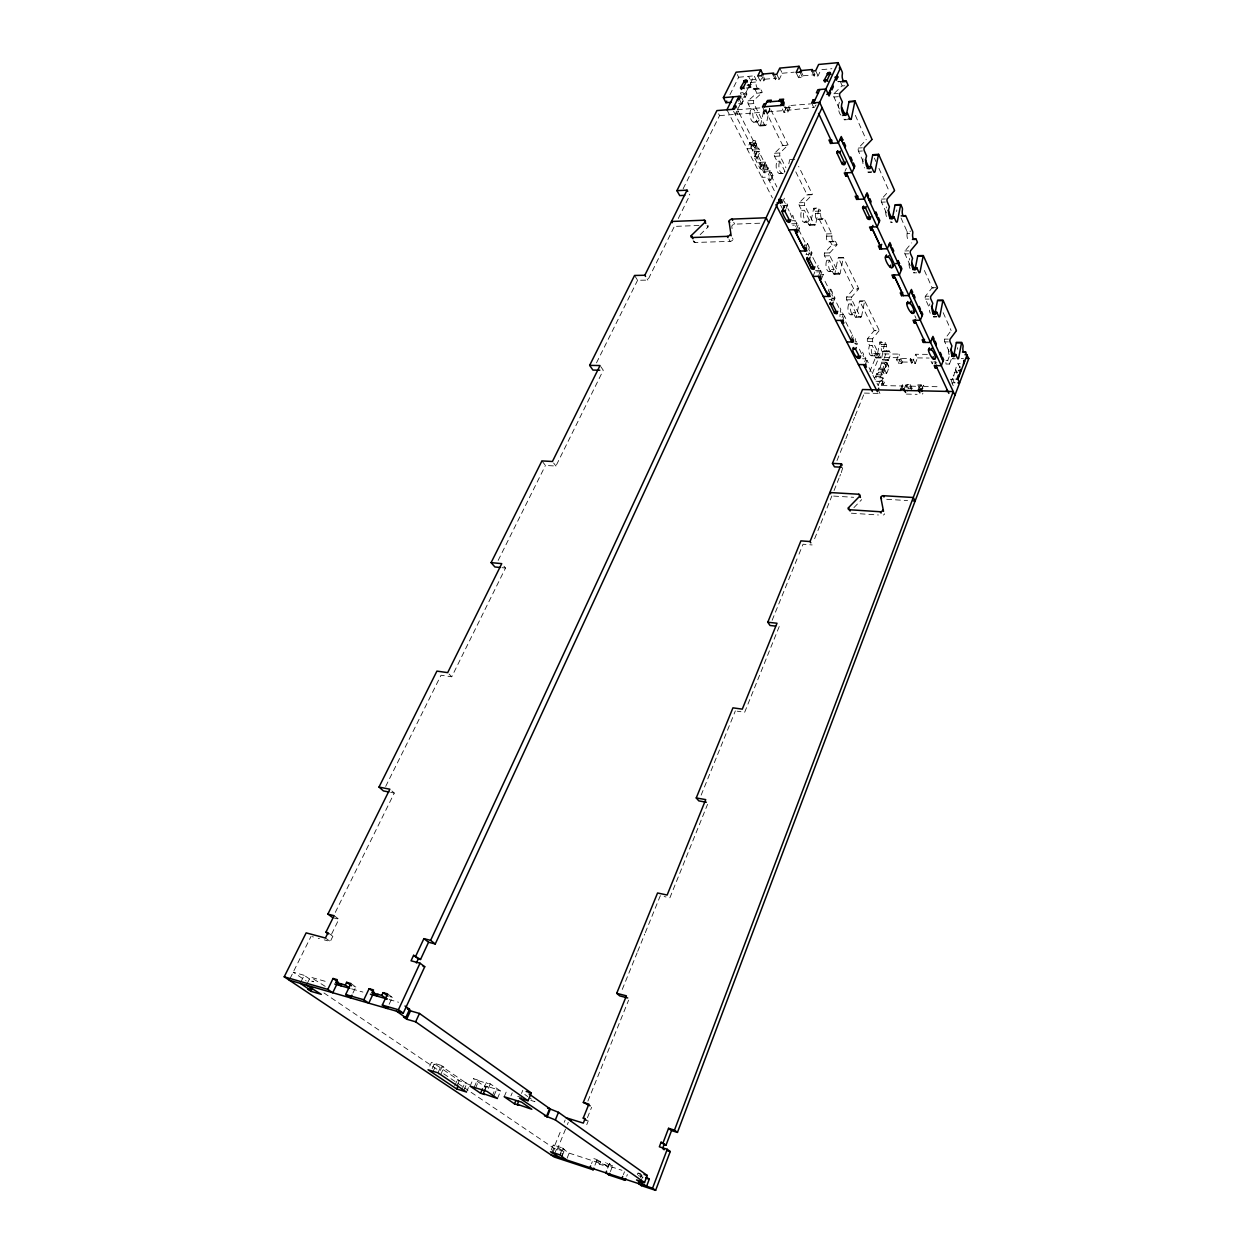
<?xml version="1.0" encoding="UTF-8"?>
<svg xmlns="http://www.w3.org/2000/svg" width="1253" height="1253" viewBox="0 0 1253 1253"><rect width="100%" height="100%" fill="white"/><g stroke="black" fill="none" stroke-linecap="round" stroke-linejoin="round"><path stroke-width="0.75" stroke-dasharray="5 3.75" d="M887.155 363.041L884.54 369.619L882.143 370.058L885.354 362.571L887.046 362.712L888.894 366.91C884.602 384.875 881 363.041 888.925 366.831M881.83 357.324L884.775 342.382L879.763 342.351L876.802 357.262A1.879 0.846 -88.3 0 1 875.612 357.481L873.67 353.597A6.312 2.851 -88.4 0 1 869.645 354.27A6.312 2.851 -88.4 0 1 869.535 345.374L867.546 341.427A1.911 0.861 -88.6 0 1 867.515 338.749L874.014 330.745L879.058 330.761L872.574 338.764A1.911 0.861 -88.6 0 0 872.605 341.458L880.64 357.528A1.879 0.846 -88.3 0 0 881.83 357.324L876.802 357.262M861.516 316.57L864.57 301.284L859.464 301.331L856.394 316.586A1.942 0.893 -89.1 0 1 855.141 316.743L853.089 312.655A6.5 2.992 -89.2 0 1 848.861 313.172A6.5 2.992 -89.2 0 1 848.735 303.978L846.652 299.827A1.958 0.908 -89.4 0 1 846.605 297.055L853.403 289.098L858.54 289.036L851.758 296.992A1.973 0.908 -89.4 0 0 851.805 299.78L860.263 316.727A1.942 0.877 -89.1 0 0 861.516 316.57L855.141 316.743M833.558 273.781A2.005 0.924 -89.9 0 0 834.874 273.671L838.053 258.071L843.253 257.946L840.09 273.577A2.005 0.924 -89.9 0 1 838.774 273.671L833.558 273.781L831.397 269.458A6.704 3.148 89.9 0 1 826.949 269.787A6.704 3.148 89.9 0 1 826.792 260.295L824.584 255.91A2.02 0.955 89.7 0 1 824.537 253.043L831.663 245.149L836.894 245.008L829.784 252.902A2.036 0.94 89.7 0 0 829.846 255.784L838.774 273.671M808.905 224.71L815.625 224.475L818.929 208.452L813.604 208.671L810.299 224.663A2.067 0.987 89.1 0 1 808.905 224.71L806.603 220.121A6.954 3.32 88.9 0 1 801.904 220.246A6.954 3.32 88.9 0 1 801.716 210.394L799.367 205.743A2.099 1.002 88.6 0 1 799.304 202.767L806.822 194.967L812.179 194.716L804.677 202.532L799.304 202.767M788.81 163.751L789.578 160.118M748.166 100.804L753.758 100.35L762.059 92.769L756.483 93.255L748.166 100.804A2.255 1.112 86.4 0 0 748.245 103.999L750.892 109.246A7.487 3.681 86.7 0 0 751.158 119.818A7.487 3.681 86.7 0 0 756.389 120.178L758.973 125.331A2.224 1.096 86.9 0 0 760.524 125.425L766.053 125.034L769.655 108.228M760.524 125.425L764.111 108.666M784.268 206.072L783.109 208.75M950.745 379.44L953.956 379.126M954.332 382.791L952.076 377.858L953.188 374.913L953.752 376.151L955.334 369.275L956.947 372.83M952.296 383.481L950.886 379.064M959.532 367.881L960.111 366.377M640.565 1176.395L641.066 1175.079L637.981 1172.902M640.581 1177.679L641.693 1174.766M640.628 1182.049L642.648 1176.739M945.905 362.571L945.999 364.028L949.461 364.075L947.769 360.378L949.163 356.76M637.323 1174.641L637.871 1173.2M949.461 364.075L951.528 358.656M626.704 1176.269L627.377 1174.531M922.537 394.1L922.897 393.176M934.754 364.106L935.913 361.115M935.881 363.354L936.868 362.462M623.367 1174.672L624.48 1171.774M918.324 389.573L920.047 385.157L923.492 385.219L924.087 386.441L940.517 386.785M920.407 386.926L921.19 384.906L917.744 384.843L917.18 386.3L909.741 386.143L910.32 384.687L906.906 384.608L905.747 387.537L907.532 391.155M921.785 389.636L923.492 385.219M932.389 363.495L933.078 361.694M912.059 388.414L910.32 384.687M607.893 1166.888L608.786 1164.601L605.638 1162.408L604.745 1164.71L607.893 1166.888L599.639 1164.194L596.459 1162.017L597.368 1159.73L593.562 1158.492L591.526 1163.63M607.689 1168.25L609.491 1163.661L605.638 1162.408M610.383 1171.586L612.623 1165.838L609.491 1163.661M908.613 388.43L906.906 384.608M900.594 389.182L902.332 384.796L905.747 384.859L907.329 388.085M594.94 1165.227L596.726 1160.685L593.562 1158.492M901.205 390.388L902.927 386.002L902.332 384.796M927.424 354.364L915.739 354.254L917.478 357.904L915.223 363.621L911.855 363.589L912.419 362.148L910.665 358.499L900.547 358.389L899.983 359.815L901.753 363.448L898.417 363.401L896.631 359.768L898.902 354.082L877.053 353.863L869.833 371.577M915.223 363.621L913.484 359.971L915.739 354.254M904.008 389.244L905.747 384.859M599.639 1164.194L600.532 1161.923L597.368 1159.73M911.855 363.589L910.101 359.94L910.665 358.499M898.417 363.401L900.672 357.716L898.902 354.082M901.753 363.448L902.332 362.023L900.547 358.389M864.398 393.082L879.935 393.458L880.655 391.641M883.6 384.295L881.783 380.708L880.107 380.677L881.94 384.264L883.6 384.295L884.759 381.429L882.942 377.826L874.187 377.654M881.47 385.438L883.083 381.398L880.655 376.589L881.814 373.707L876.818 373.629L875.643 376.495L878.087 381.288M884.038 368.21L882.879 371.076L877.867 370.998L879.026 368.131L884.038 368.21L886.451 373.034L883.945 372.987L882.128 369.384L879.637 369.337L879.026 368.131M882.034 363.401L884.54 363.433L886.341 367.051L888.831 367.098L886.435 362.258L887.578 359.407L882.582 359.36L879.637 369.337M567.092 1158.211L569.144 1153.12L562.91 1148.876L560.154 1155.689M878.212 385.36L880.107 380.677M876.818 373.629L877.429 374.835L882.425 374.913L883.475 372.282L878.478 372.204L877.867 370.998M888.173 360.629L890.836 354.004L889.583 351.435A1.864 0.83 -88.3 0 0 888.643 351.232A3.743 1.66 -88.4 0 1 886.732 350.824A3.743 1.66 -88.4 0 1 886.372 346.627A1.879 0.83 -88.4 0 0 886.184 344.512L884.916 341.928L879.904 341.897L881.172 344.481A1.879 0.83 -88.5 0 1 881.36 346.58A3.743 1.66 -88.4 0 0 881.736 350.777A3.743 1.66 -88.4 0 0 883.647 351.185A1.864 0.83 -88.3 0 1 884.602 351.388L885.855 353.957L883.193 360.566L888.173 360.629L887.578 359.407M881.783 380.708L882.942 377.826M587.438 1117.739L591.635 1107.276M559.84 1154.843L562.613 1148.014L553.262 1144.976L550.49 1151.773M560.827 1158.07L563.568 1151.303L553.262 1144.976M877.429 374.835L878.478 372.204M562.033 1156.315L564.79 1149.487L562.613 1148.014M587.892 1101.121L628.599 1000.176M669.869 897.806L707.538 804.363M779.241 626.484L744.674 712.252L737.203 711.187M814.622 538.743L819.587 526.401M820.825 523.331L825.758 511.114M826.98 508.076L831.867 495.969M834.044 490.565L839.103 477.988M839.823 476.203L840.544 474.417M841.264 472.632L843.05 466.649M552.683 1153.246L555.455 1146.464M554.546 1153.856L557.319 1147.059M557.052 1150.003L565.51 1129.172M567.374 1124.583L568.314 1122.281M622.255 989.447L637.072 952.953M637.699 951.372L644.684 934.19M645.311 932.639L660.3 895.738L666.048 896.976M701.147 795.122L735.339 710.921M772.146 620.282L798.318 555.831M798.991 554.171L803.032 544.225L812.116 544.945M836.988 460.571L845.211 440.32M845.838 438.769L852.713 421.869M853.324 420.335L854.562 417.28M855.188 415.761L863.787 394.585M872.276 373.692L878.854 357.481L877.053 353.863M551.649 1153.152L561.375 1129.251M564.195 1122.328L565.134 1120.025M864.695 361.71L865.901 358.797L864.633 356.306L864.037 357.763L862.972 355.695L863.568 354.223L862.299 351.733M865.196 364.654L866.998 360.269L865.306 360.253M861.469 353.738L858.211 346.376M855.642 338.67L855.032 340.127L856.112 342.257L856.723 340.785L858.023 343.322L854.609 343.306M850.583 339.438L852.432 335.021L854.139 335.021L852.291 339.438M521.467 1093.462L522.767 1090.361M510.926 1095.889L512.226 1092.851M842.079 317.448L843.332 314.487L842 311.856L841.358 313.344L840.246 311.136L840.873 309.663L839.526 307.001M842.564 320.408L844.444 315.96L839.259 315.991M504.192 1096.735L507.418 1089.139M497.425 1098.521L500.62 1091.05L490.268 1083.861L486.18 1082.608L484.238 1087.118M831.256 300.736C832.775 292.826 839.87 309.162 838.93 308.583M492.053 1096.375L495.264 1088.888L486.509 1086.194L484.582 1090.658M833.715 301.08L834.984 298.104L833.621 295.41L832.979 296.898L831.835 294.659L832.478 293.171L831.099 290.461M493.995 1095.764L496.548 1089.781L495.264 1088.888M827.137 293.719L829.063 289.239L824.082 279.482M484.253 1091.034L487.495 1083.516L486.18 1082.608M828.891 293.688L830.817 289.208L829.063 289.239M488.31 1088.387L490.268 1083.861M475.451 1088.293L478.693 1080.806L477.377 1079.898L473.352 1078.661L470.079 1086.132M466.492 1092.036L468.403 1087.651M821.388 279.059L823.346 274.564L821.937 271.791L816.658 271.885M474.135 1087.385L477.377 1079.898M762.795 169.061L764.972 164.425M461.934 1089.671L465.129 1082.373L442.027 1066.648L438.722 1074.056M818.867 274.83L820.84 270.319L819.415 267.547L818.757 269.035L817.582 266.717L818.24 265.213L816.815 262.41M463.908 1090.282L467.103 1082.984L465.129 1082.373M819.963 276.286L821.937 271.791M454.761 1085.756L457.314 1079.945L459.271 1080.54L456.703 1086.367M812.915 276.412L814.889 271.917M756.734 152.255L754.525 156.891M844.976 171.363L846.386 168.2M808.295 255.408L809.344 253.482L811.631 255.095M810.675 256.004L812.007 252.996L810.566 250.146L809.892 251.649L808.686 249.284L809.36 247.765L807.887 244.915L804.332 245.008M805.507 248.031L807.527 243.489L805.742 243.536L803.721 248.078M438.002 1072.85L441.307 1065.426L431.424 1062.387L428.103 1069.796M440.696 1074.682L444.001 1067.258L441.307 1065.426M806.697 253.137L806.024 254.641L808.686 254.563M432.144 1068.652L434.118 1064.22L431.424 1062.387M432.786 1072.223L436.091 1064.831L434.118 1064.22M796.094 229.612L798.161 225.054L792.757 225.242M797.597 232.541L799.649 227.983L798.161 225.054M791.943 220.779L795.545 220.653L794.856 222.173L792.773 215.218L791.379 218.257M795.671 226.636L797.049 223.598L795.545 220.653M783.626 208.311L784.284 206.886A1.566 1.002 25.8 0 1 785.067 205.696A1.566 1.002 25.8 0 1 786.994 206.761L787.636 208.014M786.289 208.296L787.698 205.241L786.164 202.234L785.459 203.753L784.174 201.232M782.326 202.704L784.441 198.115L782.624 198.193M782.311 108.933L783.971 112.363L787.886 112.065L787.056 110.342L814.45 107.445M814.92 106.442L816.079 104.986M389.15 1004.295L392.393 997.341L387.553 993.911M768.637 167.808L767.901 169.343L762.388 169.656L763.124 168.137L768.637 167.808L770.235 170.956L767.337 177.112L775.607 193.244M771.347 172.381L772.944 175.514L771.096 175.608L768.935 180.228L770.783 180.134L769.17 177.002L771.347 172.381L764.001 172.789L749.31 144.189L756.749 143.703L755.089 140.446L753.225 140.587L750.986 145.238L752.849 145.113L755.089 140.446M811.74 71.076L814.137 76.292L818.068 75.947L820.981 69.714L831.898 68.711M770.783 180.134L772.944 175.514M767.901 169.343L765.693 162.029L760.164 162.357L759.428 163.892L762.184 163.736A1.613 1.049 27.2 0 0 764.173 164.832A1.613 1.049 27.2 0 0 764.956 163.563L759.537 152.944A1.613 1.065 27.6 0 0 757.532 151.832A1.613 1.065 27.6 0 0 756.765 153.132L754.541 157.768L759.991 168.356A1.613 1.049 27.2 0 0 761.996 169.453A1.613 1.049 27.2 0 0 762.764 168.2L765.693 162.029M763.124 168.137L764.722 171.269L761.824 177.409L769.17 177.002M814.137 76.292L814.857 74.741L812.477 69.51M760.164 162.357L761.777 165.506L761.057 167.041L766.57 166.727M787.886 112.065L790.142 107.304L789.312 105.581L810.581 103.889M800.73 70.591L803.142 75.791L802.406 77.341L798.521 77.702L799.633 75.368M784.738 107.272L785.114 106.489M783.971 112.363L786.242 107.601L783.751 102.448M787.056 110.342L789.312 105.581M757.908 149.733L758.645 148.199L747.086 148.841L750.061 142.654L755.622 142.278L757.908 149.733L752.348 150.094L753.084 148.559L754.729 151.754L753.993 153.305L756.765 153.132L762.184 163.736L759.991 168.356L762.764 168.2L757.329 157.596A1.629 1.065 27.6 0 0 755.324 156.468A1.629 1.065 27.6 0 0 754.541 157.768L757.329 157.596L760.273 151.409L758.645 148.199M755.622 142.278L752.646 148.48L732.582 109.324M756.749 143.703L754.51 148.355L752.849 145.113M352.907 993.112L355.852 986.957L350.95 983.542M772.96 74.616L775.435 79.753L779.256 79.409L782.217 73.254L779.773 68.101M763.954 113.913L766.241 109.183L770.078 108.886L767.807 113.616L763.954 113.913L763.108 112.206L764.628 109.058M750.061 142.654L751.722 145.881L750.97 147.415L756.53 147.055M775.435 79.753L776.171 78.219L773.696 73.066M757.736 76.01L760.242 81.116L764.032 80.772L764.769 79.237L762.278 74.115M760.242 81.116L761.558 78.438M307.236 983.527L310.399 977.105L327.284 981.913M334.097 915.692L338.89 919.232L330.792 935.709L332.859 936.257L330.291 941.504L324.245 939.875M735.166 114.383L736.701 111.266L738.597 111.11L736.012 106.051M737.751 109.152L740.037 104.516L737.453 99.457M746.725 90.905L745.989 92.409A1.66 0.94 -30 0 1 744.016 93.677A1.66 0.94 -30 0 1 743.186 92.644L743.013 92.33M747.07 90.232L749.231 85.815L748.057 82.917M738.597 111.11L737.062 114.242L735.339 110.859M740.037 104.516L741.917 104.359L744.47 95.494L745.331 97.17L741.572 97.499M745.331 97.17L746.835 94.1L745.143 90.717M746.24 88.023L749.983 87.694L751.487 84.64L750.657 82.949L754.149 75.822L755.904 79.393A2.271 1.112 86.2 0 1 756.201 81.993A4.542 2.208 86.2 0 0 756.765 87.193A4.542 2.208 86.2 0 0 759.302 88.336A2.255 1.096 86.4 0 1 760.571 88.9L762.31 92.409L756.734 92.879L754.995 89.37A2.255 1.096 86.3 0 0 753.726 88.822A4.526 2.208 86.2 0 1 751.173 87.679A4.526 2.208 86.2 0 1 750.594 82.494A2.271 1.112 86.1 0 0 750.312 79.894L748.558 76.339M301.018 981.741L304.181 975.335L313.689 981.772L311.621 981.177M335.303 912.388L394.288 793.055L389.855 789.202M385.673 786.445L441.025 675.226L451.753 676.777L505.523 568.016L501.748 563.646M541.923 460.916L545.431 465.458L555.925 466.038L603.273 370.246L600.03 365.547M634.566 275.456L637.589 280.28L647.832 280.108L675.351 224.428M678.28 218.508L689.855 195.108L689.322 194.168M290.038 978.577L311.057 936.351M498.161 560.436L545.431 465.458M596.491 362.869L637.589 280.28M683.136 188.764L719.551 115.605L716.92 110.577M729.951 94.695L738.644 77.247L736.106 72.188M960.096 367.677L957.652 363.182M949.226 351.748L944.762 341.865A1.958 0.814 -88.2 0 1 944.746 339.109L950.933 330.886M928.551 306.061L925.403 299.107A2.02 0.846 -88.9 0 1 925.387 296.256L931.872 288.08L935.49 288.033M792.021 217.615L789.547 211.757M910.258 265.62L904.964 253.905A2.083 0.893 -89.7 0 1 904.932 250.96L911.73 242.863M886.372 212.869L881.548 202.187A2.161 0.955 89.4 0 1 881.517 199.117L888.69 191.114M863.176 161.59L858.477 151.206A2.24 1.002 88.4 0 1 858.43 148.026L865.995 140.132M853.919 507.622L861.672 499.649M774.495 153.289L779.977 152.944L787.855 145.238L782.389 145.599L774.495 153.289A2.177 1.049 87.6 0 0 774.558 156.359L777.048 161.308A7.205 3.493 87.8 0 0 777.283 171.504A7.205 3.493 87.8 0 0 782.217 171.614L784.942 171.457L779.773 161.136L777.048 161.308M839.338 108.917L833.965 97.029A2.334 1.065 87.3 0 1 833.903 93.74L841.875 85.987L844.835 85.737M700.176 234.64L707.914 227.106A2.334 1.41 -31.4 0 0 707.961 225.493M747.054 85.423L747.321 85.267A1.692 0.94 -29.9 0 1 749.357 85.784M855.204 343.902L857.303 344.622M956.916 371.64C953.987 371.217 956.712 363.229 960.174 363.354M738.644 77.247L755.496 75.713M782.217 73.254L794.214 72.157M750.312 79.894L755.904 79.393M764.769 79.237L776.171 78.219M803.142 75.791L814.857 74.741M750.594 82.494L756.201 81.993M747.743 84.969L751.487 84.64M753.726 88.822L759.616 88.164M753.1 89.151L758.691 88.665M838.696 81.727L841.656 81.476M754.995 89.37L760.571 88.9M743.186 92.644L740.366 92.894L741.212 94.57M743.092 94.414L746.835 94.1M833.903 93.74L838.367 93.364M742.34 101.352L743.436 101.258L740.883 96.183M738.659 103.404L742.402 103.106M748.245 103.999L753.836 103.545L764.518 124.924A2.224 1.081 87 0 0 766.053 125.034M833.965 97.029L838.429 96.669M759.804 107.93L737.484 109.7L753.225 140.587M750.892 109.246L753.679 109.027L759.161 119.975L756.389 120.178M784.644 107.476L786.602 107.319L785.083 110.499L765.019 112.065L762.482 106.944M786.242 107.601L790.142 107.304M719.551 115.605L763.108 112.206M753.836 122.199L756.624 121.98M758.973 125.331L764.518 124.924M759.757 126.036L765.301 125.629M844.694 119.834L847.639 119.63M751.722 145.881L757.266 145.505M754.729 151.754L760.273 151.409M858.43 148.026L862.315 147.791M774.558 156.359L780.039 156.03L785.913 167.777M858.477 151.206L862.362 150.971M789.75 159.632L795.169 159.303M761.777 165.506L767.29 165.192M764.722 171.269L770.235 170.956M779.805 173.666L782.53 173.525M871.728 171.771L867.875 171.974A2.208 0.987 88.8 0 0 869.269 172.006M868.58 172.632L871.461 172.475M881.517 199.117L885.307 198.961M787.698 205.241L782.264 205.476L781.559 206.996L784.284 206.886L784.911 208.139M799.367 205.743L804.739 205.508L814.231 224.522A2.083 0.987 89.1 0 0 815.625 224.475M881.548 202.187L885.338 202.015M801.716 210.394L804.395 210.285L809.266 220.027L806.603 220.121M815.28 211.256L820.59 211.037A2.067 0.971 89 0 1 820.825 213.386A4.135 1.926 89 0 0 821.295 218.085A4.135 1.926 89 0 0 823.503 218.836A2.052 0.955 89.1 0 1 824.615 219.197L831.757 233.747A2.036 0.955 89.4 0 1 831.976 236.065A4.057 1.879 89.5 0 0 832.431 240.67A4.057 1.879 89.5 0 0 834.592 241.359A2.02 0.94 89.6 0 1 835.657 241.704L837.114 244.648L831.867 244.789L830.41 241.86A2.02 0.94 89.6 0 0 829.345 241.516A4.057 1.895 89.5 0 1 827.168 240.827A4.057 1.895 89.5 0 1 826.714 236.222A2.036 0.955 89.4 0 0 826.494 233.919L819.305 219.4A2.052 0.971 89.1 0 0 818.209 219.04A4.119 1.942 89 0 1 815.985 218.288A4.119 1.942 89 0 1 815.515 213.605A2.067 0.971 88.9 0 0 815.28 211.256L813.761 208.202L819.086 207.967L820.59 211.037M815.515 213.605L820.825 213.386M818.209 219.04L823.785 218.648M817.661 219.4L824.615 219.197M698.986 225.477L674.38 226.401L673.848 225.477M732.034 228.657L731.783 226.229A2.365 1.441 -30.8 0 1 734.712 224.146L761.949 223.128M804.301 222.22L806.979 222.126M791.661 223.801L797.049 223.598M809.61 225.289L814.936 225.101M891.071 222.361L892.481 222.314M797.848 228.046L799.649 227.983M826.494 233.919L831.757 233.747M901.032 217.991L906.953 231.288L910.665 231.178M826.714 236.222L831.976 236.065M906.953 231.288A2.099 0.893 -90 0 1 907.141 233.669L910.853 233.544M693.833 241.171A2.349 1.425 -31.7 0 0 695.102 242.471L730.123 241.375A2.381 1.457 -30.9 0 0 733.068 239.276L732.989 238.462M829.345 241.516L834.858 241.171M828.797 241.892L835.657 241.704M808.467 253.09L812.007 252.996M824.537 253.043L829.784 252.902M904.932 250.96L908.644 250.866M824.584 255.91L829.846 255.784M904.964 253.905L908.66 253.826M826.792 260.295L829.408 260.232L833.997 269.411A6.719 3.132 89.9 0 1 829.564 269.74A6.719 3.132 89.9 0 1 829.408 260.232M831.397 269.458L833.997 269.411M815.562 270.429L820.84 270.319M829.204 271.588L831.82 271.541M834.874 273.671L840.09 273.577M821.592 274.595L823.346 274.564M834.232 274.297L839.447 274.203M913.907 272.856L916.663 272.809M882.645 351.67L887.641 351.717M935.693 287.673L932.075 287.72L923.351 268.142M846.605 297.055L851.758 296.992M925.387 296.256L929.021 296.225M831.506 298.136L834.984 298.104M829.141 299.639L831.741 299.608L832.305 300.736M846.652 299.827L851.805 299.78M925.403 299.107L929.037 299.075M848.735 303.978L851.304 303.962L855.658 312.639A6.516 2.976 -89.2 0 1 851.429 313.156A6.516 2.976 -89.2 0 1 851.304 303.962M853.089 312.655L855.658 312.639M839.886 314.503L843.332 314.487M851.022 314.816L852.964 314.738M936.884 316.492L933.281 316.492A1.989 0.83 -88.6 0 0 934.44 316.398M855.783 317.228L860.889 317.213M933.877 316.993L936.571 316.993M867.515 338.749L872.574 338.764M944.746 339.109L948.302 339.124M867.546 341.427L872.605 341.458M944.762 341.865L948.317 341.881M881.172 344.481L886.184 344.512M869.535 345.374L872.057 345.389L876.176 353.628A6.312 2.835 -88.4 0 1 872.151 354.301A6.312 2.835 -88.4 0 1 872.057 345.389M881.36 346.58L886.372 346.627M884.148 350.95L889.129 350.997M883.647 351.185L889.583 351.435M873.67 353.597L876.176 353.628M871.681 355.774L874.202 355.805M875.612 357.481L900.672 357.716M917.478 357.904L929.146 358.045M961.27 358.405L963.416 358.421M876.223 357.919L881.235 357.982M952.781 358.797L955.412 358.812M862.518 358.75L865.901 358.797M896.631 359.768L899.983 359.815M910.101 359.94L913.484 359.971M946.046 360.363L947.769 360.378M902.332 362.023L912.419 362.148M881.439 362.195L886.435 362.258M954.222 372.219L957.731 372.266M875.643 376.495L880.655 376.589M876.019 381.257L884.759 381.429M952.578 382.745L955.209 382.807M881.987 385.564L902.927 386.002M908.676 388.242L912.09 388.32M906.405 394.084L917.118 394.335M833.637 496.078L853.653 497.3M886.701 499.305L907.579 500.574M851.382 513.197L878.369 514.983M501.983 567.672L505.523 568.016M390.67 792.35L394.288 793.055M332.703 917.65L338.89 919.232M312.248 936.68L313.438 936.993M318.231 938.278L319.437 938.591M353.957 986.424L355.852 986.957M389.902 996.621L392.393 997.341M304.181 975.335L293.218 972.203L306.155 980.942M351.654 988.868L362.916 992.078M389.166 999.565L398.548 1002.243M442.027 1066.648L444.001 1067.258M478.693 1080.806L487.495 1083.516M496.548 1089.781L500.62 1091.05M517.693 1096.328L521.828 1097.597M530.818 1100.385L535 1101.685L529.189 1097.565M587.312 1120.652L588.237 1120.934L586.467 1125.366L584.305 1124.693M469.671 1084.738L457.314 1079.945M638.717 1173.137L640.69 1173.779M562.91 1148.876L564.79 1149.487M596.726 1160.685L600.532 1161.923M608.786 1164.601L612.623 1165.838M641.066 1175.079L642.053 1175.408M563.568 1151.303L553.701 1148.093L464.722 1088.011M569.144 1153.12L621.958 1170.302M638.341 1175.643L645.624 1178.008M323.963 992.956L437.203 1069.435M443.687 1073.805L463.093 1086.915M436.091 1064.831L459.271 1080.54M325.216 986.362L310.399 977.105M486.509 1086.194L487.793 1087.071L483.783 1085.834L473.352 1078.661M524.819 1094.495L527.732 1096.547M325.42 938.011L330.291 941.504M328.02 932.749L332.859 936.257M449.044 674.02L451.753 676.777M955.976 371.295L956.822 373.159M882.19 370.152L884.007 373.754M553.607 462.999L555.925 466.038M647.081 278.886L647.832 280.108M694.381 241.234L695.102 242.471M693.175 240.67L693.896 241.907M707.037 225.54L707.914 227.106M729.074 239.495L730.123 241.375M732.379 238.023L733.068 239.276M733.678 222.251L734.712 224.146M726.928 109.778L772.412 197.911M780.619 205.163L782.342 208.515M878.713 391.061L879.935 393.458M807.527 243.489L808.999 246.371M830.817 289.208L832.196 291.933M844.444 315.96L845.775 318.591M866.998 360.269L868.251 362.759M771.096 175.608L776.923 187.01M787.949 208.64L789.233 211.146M798.725 229.769L805.742 243.536M812.837 257.46L814.043 259.81M814.34 260.389L815.844 263.318M845.728 321.88L851.586 333.376M869.049 367.615L878.165 385.485M739.348 99.3L741.917 104.359M881.814 373.707L882.425 374.913M884.602 363.26L886.404 366.878M882.582 359.36L883.193 360.566M748.307 84.311L749.983 87.694M766.116 110.201L767.807 113.616M765.129 109.841L782.624 145.223L788.09 144.878L769.828 107.727M795.796 171.865L807.042 194.591L812.398 194.34L798.615 166.32M909.741 386.143L911.526 389.777M761.526 75.65L764.032 80.772M917.744 384.843L919.514 388.477M921.19 384.906L922.944 388.555M776.782 74.272L779.256 79.409M796.094 72.502L798.521 77.702M931.104 361.397L932.248 363.856M799.994 72.141L802.406 77.341M934.534 361.444L935.678 363.903M811.646 103.012L814.09 108.244M914.847 315.725L916.084 318.419M952.092 383.277L953.22 385.736M815.672 70.716L818.068 75.947M842.11 85.611L840.497 81.978A2.334 1.049 87.2 0 0 840.152 81.461M855.36 115.37L866.215 139.756M874.359 158.082L875.894 161.527M878.964 168.403L888.91 190.738M943.18 312.686L951.121 330.526M839.291 81.398A4.667 2.099 87.1 0 1 837.709 81.414M845.415 119.223A2.302 1.034 87.8 0 1 843.958 119.113M891.729 221.718A2.13 0.924 89.7 0 1 890.413 221.765M896.819 209.893A2.13 0.924 89.6 0 1 896.756 210.347A4.245 1.833 89.7 0 0 896.6 211.569M907.141 233.669A4.166 1.786 -89.9 0 0 907.532 238.399A4.166 1.786 -89.9 0 0 909.568 239.104A2.083 0.893 -89.8 0 1 909.96 238.884M914.33 272.559A2.052 0.877 -89.4 0 1 913.406 272.527M953 358.656A1.926 0.799 -87.9 0 1 952.437 358.671M957.574 349.18A3.837 1.566 -88 0 1 957.637 347.692M949.101 354.693A6.484 2.678 -88 0 1 949.085 346.392M930.29 313.203A6.688 2.804 -88.7 0 1 929.397 310.211M929.475 305.513A6.688 2.804 -88.7 0 1 929.883 303.821M910.054 268.565A6.907 2.96 -89.5 0 1 909.772 258.369M886.466 216.565A7.173 3.132 89.6 0 1 886.56 206.886M864.57 167.933A7.44 3.305 88.6 0 1 864.304 167.557M862.972 163.642A7.44 3.305 88.6 0 1 863.019 158.426M840.998 115.166A7.722 3.477 87.6 0 1 839.385 102.229M884.665 513.761A1.989 1.457 -28.9 0 1 883.381 515.03M753.836 103.545A2.271 1.112 86.5 0 1 753.758 100.35M780.039 156.03A2.177 1.049 87.6 0 1 779.977 152.944M804.739 205.508A2.099 1.002 88.7 0 1 804.677 202.532M809.266 220.027A6.97 3.305 88.9 0 1 804.583 220.136A6.97 3.305 88.9 0 1 804.395 210.285M783.25 173.384A7.22 3.493 87.8 0 1 779.366 169.672A7.22 3.493 87.8 0 1 779.773 161.136M784.723 171.896A7.22 3.493 87.8 0 1 784.472 172.287M759.161 119.975A7.487 3.665 86.7 0 1 753.946 119.599A7.487 3.665 86.7 0 1 753.679 109.027M843.41 257.476L838.21 257.601L853.606 288.738L858.744 288.676L843.41 257.476M864.711 300.83L859.605 300.877L874.202 330.385L879.246 330.4L864.711 300.83"/><path stroke-width="1.5" d="M954.066 354.286L956.243 342.805L961.537 342.836L958.623 358.17A1.942 0.783 -87.9 0 1 957.496 358.389L955.71 354.411L953.063 354.38A6.484 2.678 -88 0 1 951.716 356.385M935.13 312.858L937.479 300.673L942.882 300.626L939.86 316.32A1.989 0.83 -88.6 0 1 938.685 316.476L936.79 312.279L934.08 312.279A6.688 2.804 -88.7 0 1 932.952 314.08M915.223 268.628L917.666 256.16L923.163 256.035L920.031 272.089A2.067 0.877 -89.3 0 1 918.794 272.199L916.804 267.75L914.032 267.813A6.907 2.96 -89.5 0 1 912.857 269.599M892.449 218.069L894.987 205.273L900.625 205.038L897.367 221.515A2.13 0.924 89.8 0 1 896.052 221.562L893.922 216.816A7.173 3.132 89.6 0 1 889.505 216.926A7.173 3.132 89.6 0 1 889.411 206.761L887.249 201.937A2.161 0.94 89.4 0 1 887.218 198.867L894.36 190.848M870.396 166.383L872.668 155.153A2.208 0.971 88.6 0 1 872.793 154.73L878.604 154.291L894.579 190.472M878.572 154.354A2.208 0.971 88.7 0 0 878.431 154.808L875.033 171.692A2.208 0.971 88.8 0 1 873.639 171.661L871.383 166.633A7.44 3.289 88.7 0 1 866.716 166.492A7.44 3.289 88.7 0 1 866.59 155.967L864.304 150.846A2.255 1.002 88.4 0 1 864.257 147.666L871.79 139.756M848.359 119.004L851.32 118.784L854.875 101.477A2.302 1.018 87.7 0 1 855.032 100.992L849.142 101.43A2.287 1.018 87.6 0 0 848.986 101.947L846.495 114.039M667.254 1149.283L670.245 1151.538L655.632 1190.35L652.562 1188.189L667.254 1149.283L659.344 1146.808L661.083 1142.219L666.048 1145.085L671.53 1130.613L668.554 1128.311L663.056 1142.83M956.384 342.335L961.662 342.367L962.837 345.029A1.926 0.783 -88 0 1 962.993 347.191A3.853 1.566 -88 0 0 963.306 351.498A3.853 1.566 -88 0 0 965.092 351.921L968.788 358.483L677.45 1132.414L674.49 1130.112L953.251 391.562L922.38 390.858L921.785 389.636L918.324 389.573L919.89 392.8M946.203 391.406L946.829 389.73M646.297 1177.084L649.273 1179.198L646.595 1186.231L636.54 1179.934L644.528 1182.55L647.237 1175.439L558.478 1112.319L547.592 1107.95L549.691 1108.607L546.559 1116.204L544.46 1115.546L555.361 1119.931L644.528 1182.55M662.571 1148.5L664.09 1144.475L661.083 1142.219M639.03 1181.767L638.357 1183.521L641.458 1185.683L655.632 1190.35M641.458 1185.683L642.116 1183.928M606.562 1171.132L605.888 1172.871L609.036 1175.032L625.137 1180.326L625.811 1178.587M941.864 358.656L942.444 357.152L943.619 359.705L941.316 365.704L934.174 365.61L935.349 368.147L937.134 368.163M935.928 356.745C934.566 365.03 927.659 351.263 928.504 349.446C932.342 345.985 938.998 362.242 932.577 358.405L933.234 356.713M939.703 353.941L940.283 352.453L941.473 355.022L940.893 356.51M622.694 1176.426L622.021 1178.165L625.137 1180.326M935.349 368.147L936.508 365.156M935.74 345.327L936.336 343.823L935.13 341.208L934.55 342.711M921.347 388.978L920.626 390.826L902.896 390.419L903.538 388.775M929.35 347.833L928.583 349.806L931.277 349.822L931.934 348.13M933.548 340.534L934.127 339.03L932.937 336.399L930.572 342.445L923.336 342.414L922.114 339.782L923.931 339.798M609.036 1175.032L609.71 1173.309M645.577 276.474L644.825 275.253L634.566 275.456L589.646 365.375L600.03 365.547L552.432 461.496L541.923 460.916L491.113 562.628L501.748 563.646L447.681 672.642L436.921 671.107L379.001 787.072L389.855 789.202L327.894 914.095L334.097 915.692L325.937 932.201L328.02 932.749L325.42 938.011L306.155 932.874L284.212 976.807L554.218 1157.005L593.139 1169.801L593.812 1168.078M923.336 342.414L924.526 339.391M590.633 1165.916L589.944 1167.624L593.139 1169.801M916.1 322.976L914.267 322.976L915.489 319.938M919.859 310.728L920.454 309.209L919.201 306.484L918.606 308.003M920.892 312.999L921.503 311.48L922.741 314.19L920.328 320.267L913.014 320.282L914.267 322.976M914.706 310.885C913.28 319.029 905.418 305.591 907.031 302.834C911.479 300.344 917.619 316.242 911.276 312.608L911.965 310.901M913.124 296.084L913.735 294.565L915.003 297.321L914.392 298.856M586.388 1120.354L583.24 1118.099L588.879 1104.112L583.318 1102.421L626.406 995.822L616.711 993.316L657.559 892.982L667.144 895.049L705.721 799.618L696.245 797.957L732.942 707.835L742.293 709.151L777.017 623.242L767.791 622.24L800.918 540.857L810.033 541.562L810.816 542.831M878.102 389.855L878.76 388.226M810.033 541.562L841.452 463.814L832.462 463.375L862.534 389.511L901.205 390.388L900.594 389.182L904.008 389.244L905.606 392.471M907.83 301.472L907.031 303.492L909.788 303.461L910.477 301.738M912.059 293.766L912.685 292.247L911.401 289.459L908.926 295.583L901.534 295.661L900.234 292.889L902.082 292.857L895.096 277.837L893.248 277.868L891.917 275.018L899.372 274.893L901.894 268.722L900.578 265.855L899.952 267.39M901.534 295.661L902.771 292.607M555.361 1119.931L558.478 1112.319M865.964 364.184L864.774 367.113L866.465 367.129L865.196 364.654L858.43 364.56M860.56 355.93C859.84 365.109 847.561 345.844 855.58 349.195L859.887 357.575L857.334 357.544L858.023 355.899M546.95 1117.3L550.083 1109.704M893.248 277.868L894.517 274.799M898.84 264.994L899.482 263.459L898.15 260.577L897.524 262.112M893.53 265.072C891.932 273.608 883.866 259.277 885.495 256.505C889.943 253.67 896.506 271.087 889.99 266.873L890.711 265.135M891.713 249.488L892.355 247.937L893.702 250.866L893.06 252.417M853.716 347.52C850.568 348.412 856.848 349.556 856.269 347.535M886.466 254.876L885.495 257.21L888.299 257.131L888.925 255.69M890.585 247.029L891.243 245.478L889.881 242.534L887.281 248.752L879.747 248.955L878.369 245.995L880.264 245.948L872.84 230.019L870.929 230.082L869.519 227.075L877.147 226.809L879.81 220.559L878.4 217.505L877.742 219.071M853.121 339.046L851.899 341.991L840.826 320.408M528.03 1100.745L531.288 1092.976L419.473 1013.458L410.514 1010.873L407.366 1008.649L409.606 1009.291L405.737 1017.655L403.513 1016.997L406.677 1019.222L415.636 1021.821L528.03 1100.745L519.509 1098.098L546.559 1116.204M518.632 1101.246L517.364 1104.285L518.632 1105.162L514.497 1103.877L515.782 1100.854M879.747 248.955L881.705 244.304M843.426 320.079L842.173 323.039L843.895 323.039L842.564 320.408L835.641 320.423M837.709 311.277L836.832 313.783L834.67 313.313L829.987 303.226L832.321 303.868L836.988 312.937L834.388 312.952L835.109 311.277M875.174 213.464L875.831 211.898L877.241 214.968L876.567 216.534M870.929 230.082L872.934 225.415M830.535 302.396L829.831 304.072L832.431 304.056L833.151 302.38M868.047 216.91L867.421 218.382A1.598 1.049 23.1 0 0 869.378 219.479A1.598 1.049 23.1 0 0 870.287 218.273L870.913 216.8M867.812 197.457L868.501 195.891L867.06 192.758L864.335 199.055L856.613 199.399L855.157 196.267L857.083 196.173M484.582 1090.658L483.298 1093.634L484.598 1094.511L480.572 1093.258L482.499 1088.81M866.168 206.541L865.525 208.014L870.287 218.273L867.421 218.382L862.644 208.123L863.536 206.072M869.018 200.073L869.692 198.491L871.117 201.608L870.443 203.174M829.815 293.437L828.531 296.428L818.209 276.318M856.613 199.399L857.992 196.251M823.284 296.475L830.269 296.413L828.891 293.688L827.137 293.719L819.619 279.09L820.934 276.099M814.889 266.732L813.917 269.364L811.615 268.659L806.995 258.071L809.203 258.823L814.168 268.424L811.505 268.471L806.681 259.089L807.418 257.398M456.719 1088.967L428.103 1069.796L438.002 1072.85L466.492 1092.036L456.719 1088.967L457.987 1086.053M811.49 268.471L812.242 266.779M851.429 161.809L852.134 160.227L850.646 156.954L849.941 158.536M847.717 176.062L845.775 176.156L847.169 173.008M810.08 257.319L809.328 259.026L806.666 259.089M852.682 164.519L853.387 162.937L854.875 166.179L852.071 172.522L844.271 172.945L845.775 176.156M806.556 247.922L805.209 250.945L794.292 229.675M845.54 161.982L844.882 163.47A1.66 1.112 24.8 0 1 843.974 164.785A1.66 1.112 24.8 0 1 841.938 163.642L836.847 152.709L837.646 150.908M844.898 147.556L845.603 145.975L844.083 142.654L843.363 144.236M842.611 162.154L841.938 163.642L844.882 163.47L839.792 152.521A1.66 1.128 25.2 0 0 837.74 151.378A1.66 1.128 25.2 0 0 836.847 152.709L839.792 152.521L840.465 151.033M842.094 141.464L842.799 139.882L841.264 136.53L838.398 142.905L830.504 143.422L828.938 140.07L830.911 139.944M799.853 251.086L806.979 250.898L805.507 248.031L803.721 248.078L795.796 232.604L797.174 229.565M830.504 143.422L831.945 140.242M790.784 219.588C789.171 228.798 781.935 212.665 782.17 211.459L782.968 209.737M415.636 1021.821L419.473 1013.458M788.074 219.698L787.291 221.405L790.001 221.295L784.895 211.35A1.566 1.002 25.8 0 0 782.953 210.269A1.566 1.002 25.8 0 0 782.17 211.459L784.895 211.35L785.553 209.909M829.737 91.077L830.535 92.816L829.063 96.011L825.884 89.01L817.864 89.683L816.376 92.879L818.381 92.706M837.067 75.258L837.834 77.013L836.393 80.161L835.61 78.406M781.919 199.728L780.509 202.782L778.755 199.368M406.677 1019.222L410.514 1010.873M420.037 963.197L424.736 966.736L403.278 1013.144L398.423 1009.746L420.037 963.197L411.047 960.8L413.6 955.319L420.538 959.469L428.542 942.24L423.89 938.638L415.839 955.914M822.093 107.617L435.261 943.979L430.625 940.361L838.116 62.65L818.616 64.467L815.672 70.716L811.74 71.076L812.477 69.51L800.73 70.591L799.994 72.141L796.094 72.502L799.054 66.299L779.773 68.101L776.782 74.272L772.96 74.616L773.696 73.066L762.278 74.115L761.526 75.65L757.736 76.01L760.743 69.886L736.106 72.188L723.373 97.656L725.973 102.699L731.407 102.26M813.651 102.856L819.869 89.511M828.264 72.643L824.192 80.255L825.085 82.228M416.403 962.977L418.298 958.874L413.6 955.319M387.835 1007.099L387.193 1008.493L382.306 1005.094L387.553 993.911L383.105 992.642L381.789 995.43L386.66 998.845M815.139 99.645L813.15 99.801L811.646 103.012L819.666 102.37L954.943 395.243M377.967 994.224L377.075 996.119L372.204 992.705L373.519 989.933L369.118 988.68L363.84 999.769L345.671 994.522L350.95 983.542L346.627 982.321L345.311 985.062L336.008 982.415L337.323 979.689L333.063 978.483L327.769 989.369L284.212 976.807M373.66 992.799L368.758 1003.152L363.84 999.769M780.65 105.487L783.658 99.144L779.758 99.457L779.006 101.039M351.921 995.164L350.605 997.905L345.671 994.522M770.579 101.728L771.347 100.146L767.478 100.475L764.44 106.787M337.668 982.571L332.734 992.752L327.769 989.369M341.677 984.294L340.941 985.813L336.008 982.415M306.452 985.14L321.316 994.349L310.995 991.342L307.705 989.134L309.773 989.745L311.339 986.55M310.995 991.342L312.545 988.163M732.582 109.324L738.988 96.34M644.825 275.253L687.051 190.143L676.918 190.66L679.737 195.593L684.796 195.343M726.928 109.778L733.35 96.826M746.819 80.709A1.692 0.94 -29.9 0 0 744.846 80.27L740.633 87.569L741.588 89.48M725.973 102.699L726.771 101.101M676.918 190.66L716.92 110.577L734.462 109.183L736.012 106.051L734.117 106.207M956.258 330.902L950.087 339.124A1.958 0.814 -88.2 0 0 950.087 341.897L951.904 345.938A6.5 2.663 -88 0 0 951.92 355.1A6.5 2.663 -88 0 0 955.71 354.411M937.307 288.018L930.838 296.209A2.02 0.846 -88.9 0 0 930.854 299.06L932.78 303.336A6.704 2.804 -88.7 0 0 932.812 312.796A6.704 2.804 -88.7 0 0 936.79 312.279M917.274 242.706L910.492 250.819A2.083 0.893 -89.7 0 0 910.524 253.779L912.56 258.306A6.923 2.96 -89.5 0 0 912.623 268.095A6.923 2.96 -89.5 0 0 916.804 267.75M850.129 511.036L849.393 509.736A1.958 1.425 -30 0 1 848.406 507.794L859.715 496.172A1.958 1.425 -29.6 0 0 858.728 494.246L829.846 492.523L830.598 493.823M847.795 85.486L839.855 93.239A2.334 1.049 87.4 0 0 839.917 96.544L842.361 101.994A7.737 3.477 87.6 0 0 842.517 112.911A7.737 3.477 87.6 0 0 847.451 113.334L849.847 118.675A2.302 1.034 87.8 0 0 851.32 118.784M692.956 238.759L692.236 237.522A2.349 1.41 -31.7 0 1 691.28 235.564L705.094 222.126A2.349 1.41 -31.4 0 0 704.123 220.199L671.498 221.483L672.219 222.721M800.26 71.609L801.466 71.499L799.054 66.299M839.228 68.038L840.45 67.928L828.264 94.257L826.776 94.382M743.796 81.179L746.616 80.912M827.262 73.676L830.253 73.394M834.858 77.263L837.834 77.013M842.251 81.132L845.227 80.881A2.334 1.049 87.3 0 1 846.433 81.461L848.03 85.11M841.969 81.852L846.433 81.461M723.373 97.656L740.883 96.183L739.348 99.3L737.453 99.457M827.544 93.067L830.535 92.816M766.726 102.041L782.921 100.726M765.943 103.623L764.017 103.78L762.482 106.944L782.592 105.33L784.112 102.151L782.154 102.307L783.814 105.753M848.986 101.947L854.875 101.477M842.783 115.511A7.722 3.477 87.6 0 0 844.491 113.553L847.451 113.334M839.855 140.07L842.799 139.882M872.668 155.153L878.431 154.808M867.186 168.591A7.44 3.305 88.6 0 0 868.501 166.806L871.383 166.633M778.943 199.744L780.776 199.666L782.326 202.704L776.876 202.955M895.143 204.772L900.782 204.537L902.176 207.7A2.13 0.924 89.6 0 1 902.379 210.112A4.245 1.833 89.7 0 0 902.771 214.952A4.245 1.833 89.7 0 0 904.87 215.735A2.114 0.908 89.8 0 1 905.903 216.111L912.529 231.116A2.099 0.893 -89.9 0 1 912.717 233.481A4.182 1.786 -89.9 0 0 913.092 238.227A4.182 1.786 -89.9 0 0 915.129 238.947A2.083 0.893 -89.8 0 1 916.147 239.292L917.478 242.33M731.157 235.83L729.027 221.201A2.381 1.425 -30.8 0 1 731.956 219.103L766.1 217.771L768.794 222.862M901.126 215.876L904.87 215.735M889.849 218.711A7.173 3.132 89.6 0 0 891.087 216.926L893.922 216.816M788.904 229.863L796.094 229.612L797.597 232.541L795.796 232.604M692.236 237.522L727.335 236.363A2.381 1.457 -31 0 0 730.28 234.248M912.435 239.417L916.147 239.292M917.807 255.675L923.32 255.549L937.495 287.642M895.738 263.537L899.482 263.459M812.915 276.412L819.963 276.286L821.388 279.059L819.619 279.09M937.62 300.187L943.023 300.14L956.431 330.526M850.583 339.438L852.291 339.438L853.606 342.006L846.762 341.959M962.476 352.093L965.985 352.124M952.123 354.615L954.269 354.63M964.982 354.74L967.144 354.756L957.918 379.189L956.149 379.158M966.643 358.452L968.788 358.483M958.529 370.559L961.161 370.59L960.597 369.353L960.049 373.535M599.811 370.199L592.904 370.074L589.646 365.375M957.84 382.854L959.594 382.885L957.355 377.952L958.467 375.007L959.031 376.245M841.624 467.212L834.451 466.852L832.462 463.375M883.522 511.334L880.812 497.441A1.973 1.441 -28.8 0 1 883.271 495.702L913.265 497.504L915.129 501.028L913.233 500.918M849.393 509.736L880.342 511.757A1.989 1.457 -28.9 0 0 882.801 510.018M500.213 567.499L494.904 566.967L491.113 562.628M775.56 626.093L770.031 625.482L767.791 622.24M706.363 802.233L698.814 800.886L696.245 797.957M388.869 791.99L383.434 790.925L379.001 787.072M423.89 938.638L430.625 940.361M428.542 942.24L435.261 943.979M627.706 997.952L619.64 995.869L616.711 993.316M418.298 958.874L420.538 959.469M423.044 966.282L424.736 966.736M372.204 992.705L381.789 995.43M334.786 984.059L349.791 988.335M370.418 994.224L387.287 999.033M382.306 1005.094L398.423 1009.746M289.255 980.175L403.278 1013.144M668.554 1128.311L674.49 1130.112M590.147 1105.851L583.318 1102.421M671.53 1130.613L677.45 1132.414M526.166 1091.41L531.288 1092.976M583.24 1118.099L585.104 1118.663L583.318 1123.111L566.058 1117.723M664.09 1144.475L666.048 1145.085M570.319 1120.323L571.384 1120.652M663.338 1149.377L664.325 1149.674M667.285 1150.614L670.245 1151.538M483.298 1093.634L497.425 1098.521L487.025 1091.394L470.079 1086.132L480.572 1093.258M517.364 1104.285L531.82 1109.281L521.593 1102.154L504.192 1096.735L514.497 1103.877M644.042 1174.406L647.237 1175.439M645.624 1178.008L649.273 1179.198M550.96 1154.827L652.562 1188.189M566.419 1159.902L559.84 1154.843L550.49 1151.773L560.827 1158.07M300.234 983.339L309.773 989.745M333.063 978.483L337.997 981.898M345.311 985.062L349.007 987.615M346.627 982.321L351.545 985.735M396.512 1011.187L405.737 1017.655M369.118 988.68L373.989 992.11M383.105 992.642L387.96 996.072M405.017 1006.034L409.606 1009.291M529.064 1093.979L549.691 1108.607M325.937 932.201L328.364 933.955M327.894 914.095L332.703 917.65M691.28 235.564L692.173 237.115M848.406 507.794L849.158 509.094M704.123 220.199L704.828 221.452M858.728 494.246L859.464 495.561M687.051 190.143L687.756 191.396M705.094 222.126L705.799 223.363M841.452 463.814L842.188 465.129M859.715 496.172L860.451 497.472M727.335 236.363L728.024 237.616M880.342 511.757L881.063 513.072M729.027 221.201L729.716 222.454M880.812 497.441L881.532 498.757M731.956 219.103L732.645 220.371M883.271 495.702L883.991 497.018M775.92 204.709L872.386 391.609M863.505 364.639L877.398 391.719M744.094 88.603L743.452 87.318L746.71 80.725L747.336 82.009M743.89 80.991L744.533 82.259M760.743 69.886L763.234 74.992M779.758 99.457L781.418 102.903M920.642 389.056L921.801 391.484M818.554 113.397L832.462 143.296M846.214 172.836L858.54 199.321M871.43 226.997L881.626 248.893M893.765 274.987L903.382 295.645M914.847 320.282L925.153 342.414M935.944 365.625L948.866 393.379M813.15 99.801L814.763 103.294M840.559 138.128L854.17 167.761M866.371 194.325L879.136 222.11M889.254 244.084L901.283 270.272M910.774 290.994L922.13 315.709M932.342 337.918L943.039 361.209M827.779 81.304L827.184 79.988L830.347 73.207L830.927 74.522M831.099 88.164L831.882 89.903L833.339 86.739L832.556 84.985M827.34 73.473L827.935 74.788M841.577 107.085L844.491 113.553M865.29 159.695L868.501 166.806M888.079 210.222L891.087 216.926M911.902 263.083L914.032 267.813M931.402 306.327L934.08 312.279M950.776 349.305L953.063 354.38M963.463 364.482L964.011 360.316L964.575 361.553M838.116 62.65L842.079 71.625A2.349 1.049 87.1 0 1 842.329 74.319A4.683 2.099 87.2 0 0 842.815 79.691A4.683 2.099 87.2 0 0 845.227 80.881M855.032 100.96L872.01 139.381M828.327 72.737A1.754 0.987 -28.3 0 1 830.457 73.175M743.452 87.318L740.633 87.569A1.676 0.924 -30 0 0 741.463 88.603A1.676 0.924 -30 0 0 743.452 87.318M827.184 79.988L824.192 80.255A1.739 0.987 -28.3 0 0 825.132 81.304A1.739 0.987 -28.3 0 0 827.184 79.988M865.525 208.014L862.644 208.123A1.613 1.065 23.4 0 1 863.552 206.902A1.613 1.065 23.4 0 1 865.525 208.014"/></g></svg>
